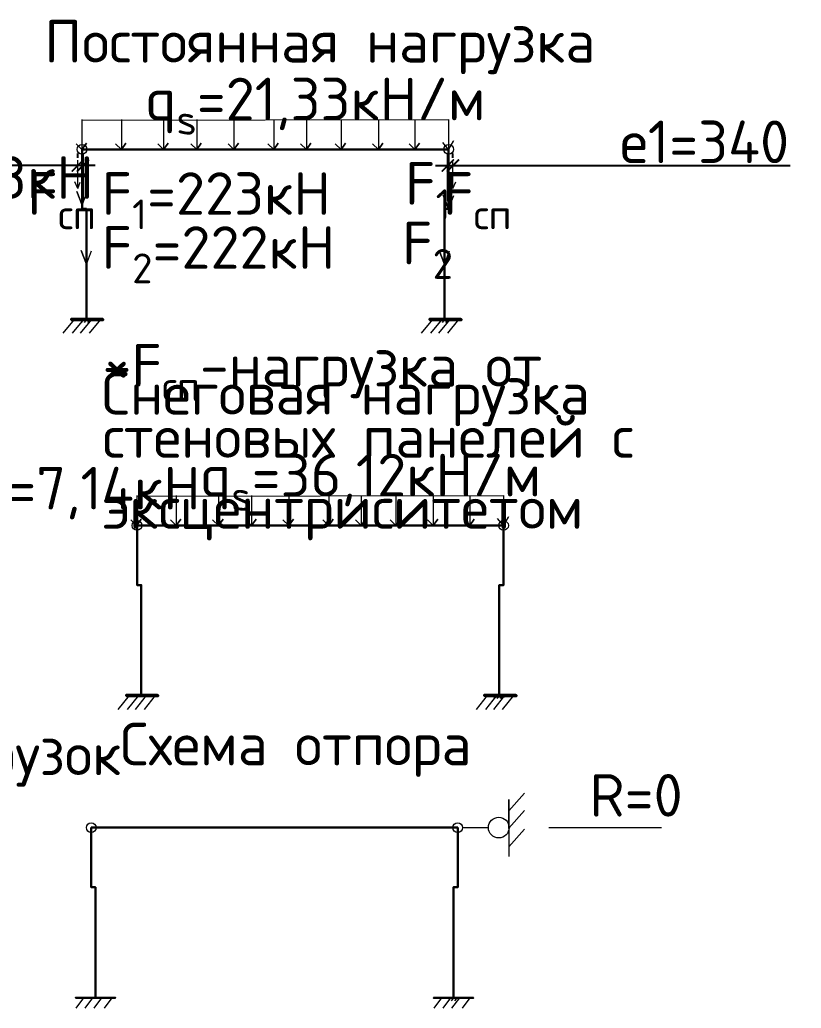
# Model space of a CAD drawing. Header units: millimetres. Extents: x -258606 to -95372, y 16759 to 83244.
# Drawn here: x -126170.4 to -126106.1, y 41747 to 41828.3 of the extents above; entities that cross this region are included whole.
import ezdxf

# ---------------------------------------------------------------- set-up
doc = ezdxf.new("R2010")
doc.units = ezdxf.units.MM
doc.header["$LTSCALE"] = 0.5
doc.layers.add('размеры', color=7, linetype='Continuous')
for name, color, linetype, lineweight in [('ТОЛСТЫЕ', 1, 'Continuous', 50), ('ТОЛСТЫЕ3', 7, 'Continuous', 30), ('ТОНКИЕе', 7, 'Continuous', 5)]:
    doc.layers.add(name, color=color, linetype=linetype, lineweight=lineweight)
doc.styles.add('ГОСТ', font='isocpeur.ttf', dxfattribs={"height": 10})
doc.styles.add('Наклонный', font='isocpeur.ttf', dxfattribs={"height": 3.5})
doc.dimstyles.new('1.5', dxfattribs={"dimtxt": 1.5, "dimasz": 1, "dimexe": 1, "dimexo": 0.625, "dimgap": 0.2, "dimtad": 1, "dimdec": 0, "dimlfac": 100, "dimdsep": 46, "dimtxsty": 'ГОСТ', "dimblk1": 'ARCHTICK', "dimblk2": 'ARCHTICK', "dimsah": 1, "dimcen": 0, "dimdle": 1, "dimadec": 0, "dimazin": 0, "dimtfac": 0.75, "dimtdec": 0, "dimtmove": 0, "dimatfit": 3, "dimldrblk": 'ARCHTICK', "dimfxl": 1, "dimtolj": 1, "dimtzin": 0, "dimarcsym": 0})

# ---------------------------------------------------------------- blocks, each defined once
blk = doc.blocks.new('_ArchTick')
at = {"color": 0, "linetype": 'ByBlock', "const_width": 0.15}
blk.add_lwpolyline([(-0.5, -0.5), (0.5, 0.5)], dxfattribs=at)
blk = doc.blocks.new('*D1275')
at = {"layer": 'Defpoints', "color": 0, "transparency": 16777216}
for p in [(-126165.576, 41816.352), (-126165.576, 41816.352), (-126165.146, 41812.786)]:
    blk.add_point(p, dxfattribs=at)
at = {"layer": 'размеры', "color": 0, "lineweight": -2, "transparency": 16777216}
for p, q in [((-126165.576, 41816.977), (-126165.576, 41817.352)), ((-126165.146, 41813.411), (-126165.146, 41817.352)), ((-126165.576, 41816.352), (-126193.301, 41816.352)), ((-126164.146, 41816.352), (-126165.576, 41816.352))]:
    blk.add_line(p, q, dxfattribs=at)
at = {"layer": 'размеры', "color": 0, "lineweight": -2, "transparency": 16777216, "rotation": 180}
blk.add_blockref('_ArchTick', (-126165.576, 41816.352), dxfattribs=at)
at = {"layer": 'размеры', "color": 0, "lineweight": -2, "transparency": 16777216}
blk.add_blockref('_ArchTick', (-126165.146, 41816.352), dxfattribs=at)
at = {"layer": 'размеры', "color": 0, "lineweight": 9, "transparency": 16777216, "insert": (-126186.276, 41818.302), "char_height": 3.5, "attachment_point": 5, "style": 'Наклонный'}
blk.add_mtext('\\A1;е1=340', dxfattribs=at)
blk = doc.blocks.new('*D1265')
at = {"layer": 'Defpoints', "color": 0, "transparency": 16777216}
for p in [(-126134.716, 41816.352), (-126134.716, 41816.352), (-126135.146, 41812.786)]:
    blk.add_point(p, dxfattribs=at)
at = {"layer": 'размеры', "color": 0, "lineweight": -2, "transparency": 16777216}
for p, q in [((-126135.146, 41813.411), (-126135.146, 41817.352)), ((-126134.716, 41816.977), (-126134.716, 41817.352)), ((-126136.146, 41816.352), (-126134.716, 41816.352)), ((-126134.716, 41816.352), (-126106.991, 41816.352))]:
    blk.add_line(p, q, dxfattribs=at)
at = {"layer": 'размеры', "color": 0, "lineweight": -2, "transparency": 16777216, "rotation": 180}
blk.add_blockref('_ArchTick', (-126135.146, 41816.352), dxfattribs=at)
at = {"layer": 'размеры', "color": 0, "lineweight": -2, "transparency": 16777216}
blk.add_blockref('_ArchTick', (-126134.716, 41816.352), dxfattribs=at)
at = {"layer": 'размеры', "color": 0, "lineweight": 9, "transparency": 16777216, "insert": (-126114.016, 41818.302), "char_height": 3.5, "attachment_point": 5, "style": 'Наклонный'}
blk.add_mtext('\\A1;е1=340', dxfattribs=at)

msp = doc.modelspace()

# ---------------------------------------------------------------- linework, layer by layer
at = {"layer": 'ТОЛСТЫЕ', "color": 0}
for points in [[(-126164.87082, 41803.68612), (-126166.08414, 41803.70272), (-126163.53026, 41803.68612), (-126164.89217, 41803.68612)], [(-126164.87082, 41803.68612), (-126165.35356, 41803.68612), (-126164.43078, 41803.68612), (-126164.89217, 41803.68612)], [(-126135.39947, 41803.68612), (-126136.61279, 41803.70272), (-126134.05891, 41803.68612), (-126135.42082, 41803.68612)], [(-126135.42082, 41803.68486), (-126135.90356, 41803.68486), (-126134.98078, 41803.68486), (-126135.44217, 41803.68486)], [(-126160.35529, 41772.74864), (-126161.5686, 41772.76524), (-126159.01473, 41772.74864), (-126160.37664, 41772.74864)], [(-126130.88394, 41772.74864), (-126132.09726, 41772.76524), (-126129.54338, 41772.74864), (-126130.90529, 41772.74864)], [(-126130.90529, 41772.74738), (-126131.38803, 41772.74738), (-126130.46525, 41772.74738), (-126130.92664, 41772.74738)]]:
    msp.add_lwpolyline(points, dxfattribs=at)
at = {"layer": 'ТОЛСТЫЕ', "color": 0, "lineweight": 30}
for points in [[(-126164.12352, 41747.89418), (-126165.7519, 41747.89418), (-126162.47704, 41747.89418), (-126164.14487, 41747.89418)], [(-126134.68256, 41747.89292), (-126136.31095, 41747.89292), (-126133.03609, 41747.89292), (-126134.70391, 41747.89292)], [(-126134.67352, 41747.89292), (-126135.15626, 41747.89292), (-126134.23347, 41747.89292), (-126134.69487, 41747.89292)]]:
    msp.add_lwpolyline(points, dxfattribs=at)
at = {"layer": 'ТОЛСТЫЕ3', "color": 0}
for points in [[(-126164.87082, 41803.68612), (-126164.87082, 41812.78612), (-126164.94582, 41812.78612), (-126164.87082, 41812.78612), (-126165.14582, 41812.78612), (-126165.22082, 41812.78612), (-126165.22082, 41817.68612)], [(-126165.22082, 41817.68612), (-126135.07082, 41817.68612)], [(-126135.42082, 41803.68612), (-126135.42082, 41812.78612), (-126135.34582, 41812.78612), (-126135.42082, 41812.78612), (-126135.14582, 41812.78612), (-126135.07082, 41812.78612), (-126135.07082, 41817.68612)], [(-126160.35529, 41772.74864), (-126160.35529, 41781.84864), (-126160.43029, 41781.84864), (-126160.35529, 41781.84864), (-126160.63029, 41781.84864), (-126160.70529, 41781.84864), (-126160.70529, 41786.74864)], [(-126160.70529, 41786.74864), (-126130.55529, 41786.74864)], [(-126130.90529, 41772.74864), (-126130.90529, 41781.84864), (-126130.83029, 41781.84864), (-126130.90529, 41781.84864), (-126130.63029, 41781.84864), (-126130.55529, 41781.84864), (-126130.55529, 41786.74864)], [(-126164.12352, 41747.89418), (-126164.12352, 41756.99418), (-126164.19852, 41756.99418), (-126164.12352, 41756.99418), (-126164.39852, 41756.99418), (-126164.47352, 41756.99418), (-126164.47352, 41761.89418)], [(-126164.47352, 41761.89418), (-126134.32352, 41761.89418)], [(-126134.67352, 41747.89418), (-126134.67352, 41756.99418), (-126134.59852, 41756.99418), (-126134.67352, 41756.99418), (-126134.39852, 41756.99418), (-126134.32352, 41756.99418), (-126134.32352, 41761.89418)]]:
    msp.add_lwpolyline(points, dxfattribs=at)
at = {"layer": 'ТОНКИЕе', "color": 0}
for points in [[(-126165.23818, 41820.13815), (-126165.23817, 41817.68612), (-126164.86598, 41818.20056), (-126165.23817, 41817.68612), (-126165.72188, 41818.14476)], [(-126165.22082, 41817.68612), (-126165.22082, 41820.09513), (-126135.07082, 41820.14252), (-126135.07082, 41817.68612), (-126134.66655, 41818.38639), (-126135.07082, 41817.68612), (-126135.5597, 41818.2563)], [(-126161.98999, 41820.13815), (-126161.98998, 41817.68612), (-126161.61779, 41818.20056), (-126161.98998, 41817.68612), (-126162.47369, 41818.14476)], [(-126158.5144, 41820.13815), (-126158.51439, 41817.68612), (-126158.1422, 41818.20056), (-126158.51439, 41817.68612), (-126158.9981, 41818.14476)], [(-126155.7954, 41820.13815), (-126155.79539, 41817.68612), (-126155.4232, 41818.20056), (-126155.79539, 41817.68612), (-126156.2791, 41818.14476)], [(-126152.72985, 41820.13815), (-126152.72984, 41817.68612), (-126152.35766, 41818.20056), (-126152.72984, 41817.68612), (-126153.21355, 41818.14476)], [(-126149.4559, 41820.13815), (-126149.45589, 41817.68612), (-126149.0837, 41818.20056), (-126149.45589, 41817.68612), (-126149.9396, 41818.14476)], [(-126146.77718, 41820.13815), (-126146.77717, 41817.68612), (-126146.40498, 41818.20056), (-126146.77717, 41817.68612), (-126147.26088, 41818.14476)], [(-126143.91992, 41820.13815), (-126143.91991, 41817.68612), (-126143.54773, 41818.20056), (-126143.91991, 41817.68612), (-126144.40362, 41818.14476)], [(-126140.85425, 41820.13815), (-126140.85425, 41817.68612), (-126140.48206, 41818.20056), (-126140.85425, 41817.68612), (-126141.33796, 41818.14476)], [(-126137.84822, 41820.13815), (-126137.84821, 41817.68612), (-126137.47603, 41818.20056), (-126137.84821, 41817.68612), (-126138.33192, 41818.14476)], [(-126165.22082, 41817.42397), (-126165.22082, 41813.10254), (-126165.65966, 41814.2299), (-126165.22082, 41813.10254), (-126164.79433, 41814.21633)], [(-126135.07082, 41817.10755), (-126135.07082, 41812.78612), (-126135.50966, 41813.91348), (-126135.07082, 41812.78612), (-126134.64433, 41813.89991)], [(-126165.57582, 41814.47781), (-126165.57582, 41816.80205)], [(-126134.71582, 41814.47781), (-126134.71582, 41816.80205)], [(-126165.57582, 41814.47781), (-126165.81738, 41815.0028)], [(-126165.57582, 41814.47781), (-126165.37601, 41814.99685)], [(-126134.71582, 41814.47781), (-126134.91563, 41814.99685)], [(-126134.71582, 41814.47781), (-126134.47427, 41815.0028)], [(-126164.87082, 41812.55755), (-126164.87082, 41808.23612), (-126165.30966, 41809.36348), (-126164.87082, 41808.23612), (-126164.44433, 41809.34991)], [(-126135.42082, 41812.55755), (-126135.42082, 41808.23612), (-126135.85966, 41809.36348), (-126135.42082, 41808.23612), (-126134.99433, 41809.34991)], [(-126165.88029, 41803.68612), (-126166.80268, 41802.55877)], [(-126165.11219, 41803.68612), (-126166.03458, 41802.55877)], [(-126164.45805, 41803.68612), (-126165.38044, 41802.55877)], [(-126165.11219, 41803.68612), (-126165.303, 41803.45291)], [(-126164.87185, 41803.68612), (-126165.06266, 41803.45291)], [(-126164.5974, 41803.68612), (-126164.78821, 41803.45291)], [(-126163.72262, 41803.68612), (-126164.64501, 41802.55877)], [(-126136.40894, 41803.68612), (-126137.33133, 41802.55877)], [(-126135.64084, 41803.68612), (-126136.56323, 41802.55877)], [(-126134.9867, 41803.68612), (-126135.90909, 41802.55877)], [(-126135.66219, 41803.68486), (-126135.853, 41803.45165)], [(-126135.42185, 41803.68486), (-126135.61266, 41803.45165)], [(-126135.1474, 41803.68486), (-126135.33821, 41803.45165)], [(-126134.25127, 41803.68612), (-126135.17366, 41802.55877)], [(-126160.72265, 41789.20067), (-126160.72264, 41786.74864), (-126160.35045, 41787.26308), (-126160.72264, 41786.74864), (-126161.20635, 41787.20728)], [(-126160.70529, 41786.74864), (-126160.70529, 41789.15765), (-126130.55529, 41789.20504), (-126130.55529, 41786.74864), (-126130.15102, 41787.4489), (-126130.55529, 41786.74864), (-126131.04417, 41787.31882)], [(-126157.47446, 41789.20067), (-126157.47445, 41786.74864), (-126157.10226, 41787.26308), (-126157.47445, 41786.74864), (-126157.95816, 41787.20728)], [(-126153.99887, 41789.20067), (-126153.99886, 41786.74864), (-126153.62667, 41787.26308), (-126153.99886, 41786.74864), (-126154.48257, 41787.20728)], [(-126151.27986, 41789.20067), (-126151.27986, 41786.74864), (-126150.90767, 41787.26308), (-126151.27986, 41786.74864), (-126151.76357, 41787.20728)], [(-126148.21432, 41789.20067), (-126148.21431, 41786.74864), (-126147.84213, 41787.26308), (-126148.21431, 41786.74864), (-126148.69802, 41787.20728)], [(-126144.94037, 41789.20067), (-126144.94036, 41786.74864), (-126144.56817, 41787.26308), (-126144.94036, 41786.74864), (-126145.42407, 41787.20728)], [(-126142.26164, 41789.20067), (-126142.26164, 41786.74864), (-126141.88945, 41787.26308), (-126142.26164, 41786.74864), (-126142.74535, 41787.20728)], [(-126139.40439, 41789.20067), (-126139.40438, 41786.74864), (-126139.0322, 41787.26308), (-126139.40438, 41786.74864), (-126139.88809, 41787.20728)], [(-126136.33872, 41789.20067), (-126136.33872, 41786.74864), (-126135.96653, 41787.26308), (-126136.33872, 41786.74864), (-126136.82242, 41787.20728)], [(-126133.33269, 41789.20067), (-126133.33268, 41786.74864), (-126132.9605, 41787.26308), (-126133.33268, 41786.74864), (-126133.81639, 41787.20728)], [(-126161.36476, 41772.74864), (-126162.28715, 41771.62129)], [(-126160.59666, 41772.74864), (-126161.51905, 41771.62129)], [(-126159.94252, 41772.74864), (-126160.86491, 41771.62129)], [(-126159.20709, 41772.74864), (-126160.12948, 41771.62129)], [(-126131.89341, 41772.74864), (-126132.8158, 41771.62129)], [(-126131.12531, 41772.74864), (-126132.0477, 41771.62129)], [(-126130.47117, 41772.74864), (-126131.39356, 41771.62129)], [(-126131.14666, 41772.74738), (-126131.33747, 41772.51417)], [(-126130.90632, 41772.74738), (-126131.09713, 41772.51417)], [(-126130.63187, 41772.74738), (-126130.82268, 41772.51417)], [(-126129.73574, 41772.74864), (-126130.65813, 41771.62129)], [(-126165.09979, 41747.89418), (-126165.73697, 41747.03944)], [(-126164.36489, 41747.89418), (-126165.00206, 41747.03944)], [(-126163.62998, 41747.89418), (-126164.26716, 41747.03944)], [(-126162.76727, 41747.89418), (-126163.40444, 41747.03944)], [(-126135.65884, 41747.89292), (-126136.29602, 41747.03818)], [(-126134.92393, 41747.89292), (-126135.56111, 41747.03818)], [(-126134.91489, 41747.89292), (-126135.1057, 41747.65971)], [(-126134.67455, 41747.89292), (-126134.86536, 41747.65971)], [(-126134.18903, 41747.89292), (-126134.82621, 41747.03818)], [(-126134.40009, 41747.89292), (-126134.5909, 41747.65971)], [(-126133.32631, 41747.89292), (-126133.96349, 41747.03818)]]:
    msp.add_lwpolyline(points, dxfattribs=at)
at = {"layer": 'ТОНКИЕе', "color": 0, "lineweight": 0}
for points in [[(-126130.11306, 41763.27985), (-126128.82882, 41764.72723)], [(-126130.11306, 41761.83247), (-126130.11306, 41764.21735), (-126130.11306, 41759.52981)], [(-126130.11306, 41761.85191), (-126128.82882, 41763.29929)], [(-126133.92332, 41761.89418), (-126131.80291, 41761.89418)], [(-126130.11306, 41760.3182), (-126128.82882, 41761.76558)], [(-126126.83868, 41761.89418), (-126123.08805, 41761.89418), (-126117.56441, 41761.89418)]]:
    msp.add_lwpolyline(points, dxfattribs=at)
for centre, radius in [((-126165.23817, 41817.68612), 0.40019), ((-126135.07082, 41817.68612), 0.40019), ((-126160.70529, 41786.74864), 0.40019), ((-126130.55529, 41786.74864), 0.40019), ((-126130.94855, 41761.89418), 0.85351), ((-126164.47352, 41761.89418), 0.40019), ((-126134.32352, 41761.89418), 0.40019)]:
    msp.add_circle(centre, radius, dxfattribs=at)

# ---------------------------------------------------------------- texts
at = {"layer": 'ТОЛСТЫЕ', "color": 0, "char_height": 3.5, "attachment_point": 1, "style": 'Наклонный'}
for s, width, insert in [('Постоянная нагрузка', 55.9731547, (-126168.33093, 41828.32038)), ('Снеговая нагрузка', 55.9731547, (-126163.62199, 41799.36417)), ('Схема отпора', 81.2395818, (-126162.09647, 41770.51854)), (' Схема действия ветровых нагрузок', 81.2395818, (-126241.59028, 41769.71003))]:
    msp.add_mtext_dynamic_manual_height_columns(s, width=width, gutter_width=35, heights=[0], dxfattribs=dict(at, insert=insert))
at = {"layer": 'ТОНКИЕе', "color": 0, "char_height": 3.5, "style": 'Наклонный'}
for s, width, insert, attachment_point in [('\\A1;q{\\H0.7x;\\S^ s;}=21,33кН/м', 2.0433332, (-126160.06264, 41823.57827), 1), ('\\A1;D{\\H0.7x;\\S^ min;}=308,8кН', 2.0433332, (-126191.34402, 41817.11725), 1), ('\\A1;F{\\H0.7x;\\S^ 1;}', 2.0433332, (-126138.65189, 41816.63197), 1), ('\\A1;F{\\H0.7x;\\S^ сп;}', 2.0433332, (-126169.71361, 41815.79999), 1), ('\\A1;F{\\H0.7x;\\S^ 1;}=223кН', 2.0433332, (-126163.61731, 41815.79999), 1), ('\\A1;F{\\H0.7x;\\S^ сп;}', 2.0433332, (-126129.89773, 41815.79999), 3), ('\\A1;F{\\H0.7x;\\S^ 2;}=222кН', 2.0433332, (-126163.61731, 41811.36173), 1), ('\\A1;F{\\H0.7x;\\S^ 2;}', 2.0433332, (-126138.89768, 41811.72389), 1), ('\\A1;*F{\\H0.7x;\\S^ сп;}-нагрузка от стеновых панелей с эксцентриситетом', 47.008819, (-126163.54035, 41801.66941), 1), ('\\A1;q{\\H0.7x;\\S^ s;}=36,12кН/м', 2.0433332, (-126155.54711, 41792.64078), 1), ("\\A1;F'{\\H0.7x;\\S^ w;}=7,14кН", 2.0433332, (-126177.12191, 41791.56739), 1), ('\\A1;R=0', 9.7344741, (-126123.48448, 41766.30242), 1)]:
    msp.add_mtext_dynamic_manual_height_columns(s, width=width, gutter_width=35, heights=[0], dxfattribs=dict(at, insert=insert, attachment_point=attachment_point))

# ---------------------------------------------------------------- dimensions: what is measured, and where the dimension line sits
at = {"layer": 'размеры', "color": 0, "lineweight": 9}
dim = msp.add_linear_dim(base=(-126165.57582, 41816.35166), p1=(-126165.14582, 41812.78612), p2=(-126165.57582, 41816.35166), text='е1=340', dimstyle='1.5', override={"dimtxsty": 'Наклонный'}, dxfattribs=at)
dim.commit()
dim.dimension.update_dxf_attribs({"geometry": '*D1275', "text_midpoint": (-126186.27582, 41816.35166), "dimtype": 160})
dim = msp.add_linear_dim(base=(-126134.71582, 41816.35166), p1=(-126135.14582, 41812.78612), p2=(-126134.71582, 41816.35166), angle=180, text='е1=340', dimstyle='1.5', override={"dimtxsty": 'Наклонный'}, dxfattribs=at)
dim.commit()
dim.dimension.update_dxf_attribs({"geometry": '*D1265', "text_midpoint": (-126114.01582, 41816.35166), "dimtype": 160})

doc.saveas('drawing.dxf')
